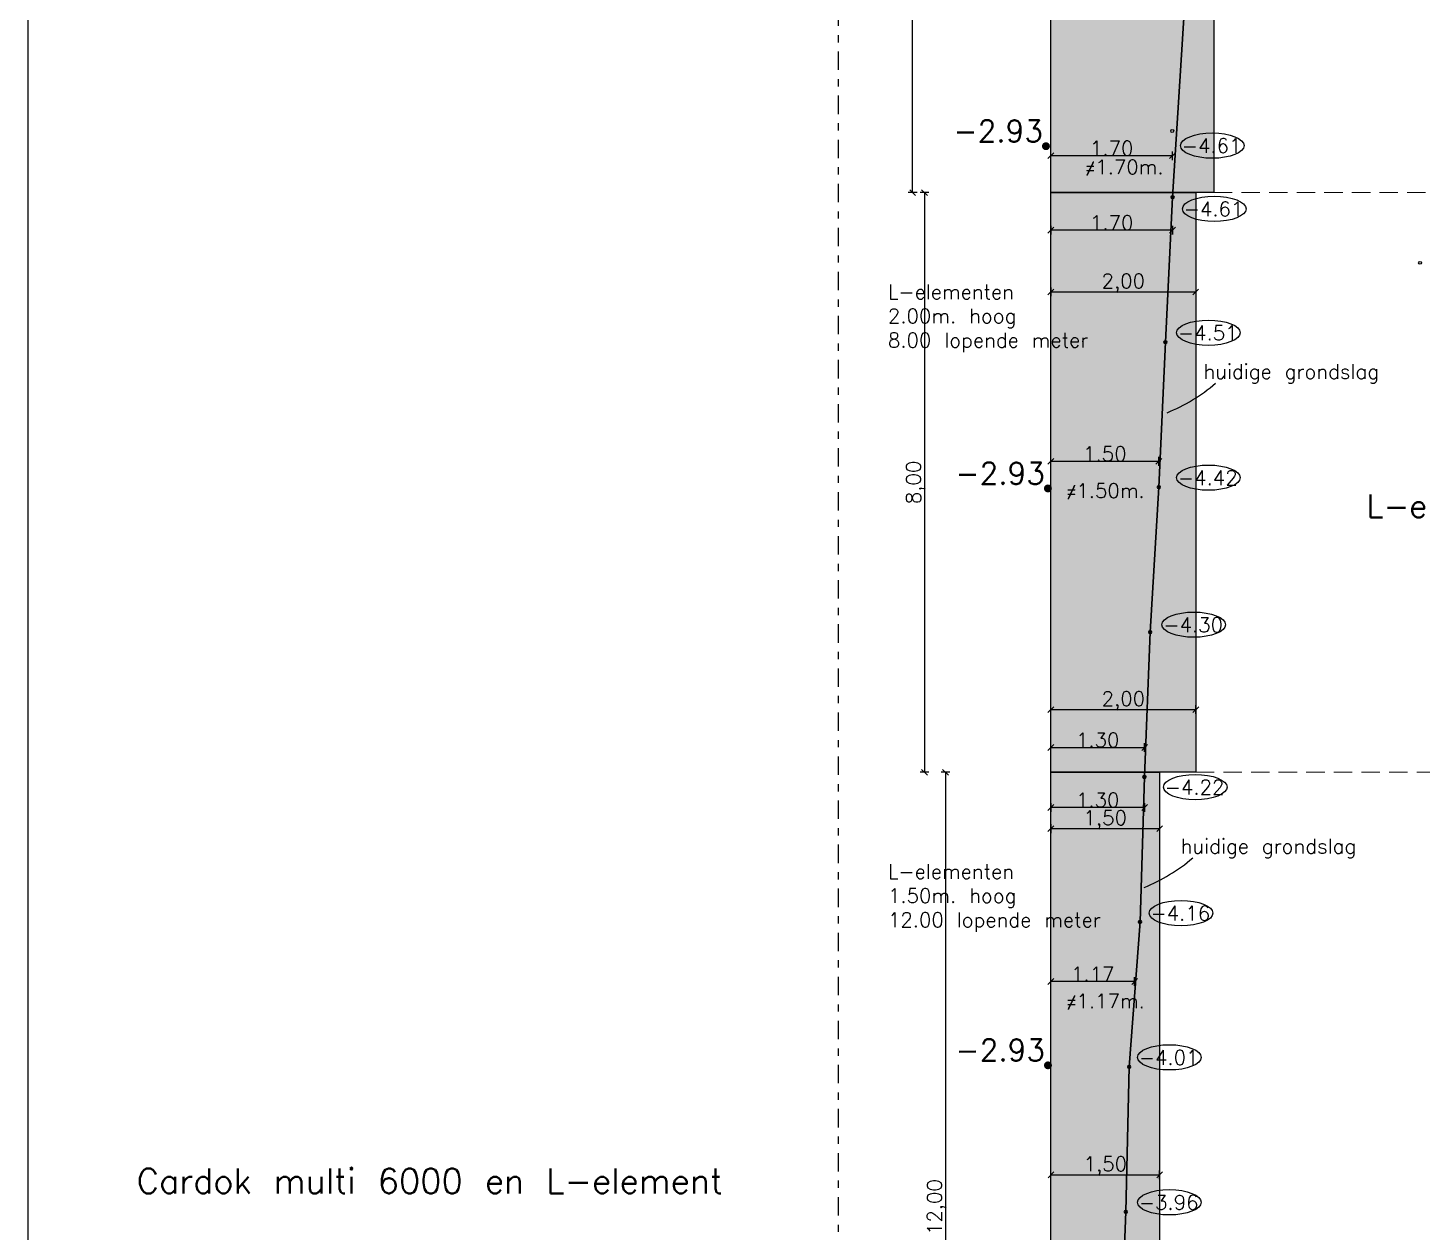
# Model space of a CAD drawing. Header units: millimetres. Extents: x 361 to 21231, y 184 to 1849.
# Drawn here: x 2467.59 to 2486.83, y 502.7 to 519.32 of the extents above; entities that cross this region are included whole.
import ezdxf

# ---------------------------------------------------------------- set-up
doc = ezdxf.new("R2010")
doc.units = ezdxf.units.MM
doc.header["$LTSCALE"] = 0.2
doc.linetypes.add('DASHDOT2', pattern=[12.7, 6.35, -3.175, 0, -3.175])
doc.linetypes.add('DASHED2', pattern=[9.525, 6.35, -3.175])
for name, color, linetype, lineweight in [('aslijnen', 10, 'DASHDOT2', 25), ('huis', 7, 'Continuous', 40), ('hulplijnen', 161, 'DASHED2', 18), ('L-elementen 4', 10, 'Continuous', 30), ('maten', 1, 'Continuous', 18), ('maten L-elementen', 191, 'Continuous', 18), ('talud', 160, 'Continuous', 18)]:
    doc.layers.add(name, color=color, linetype=linetype, lineweight=lineweight)
doc.layers.add('bestaande hoogtepunten', color=7, linetype='Continuous')
doc.layers.add('ontwerp', color=7, linetype='Continuous')
doc.layers.add('huidige grondslag', color=7, linetype='Continuous', lineweight=30, true_color=0x00adad)
doc.layers.add('L-elementen 5', color=7, linetype='Continuous', lineweight=35, true_color=0xffa64d)
doc.layers.add('trap inkleuren', color=7, linetype='Continuous', true_color=0xffffa3)
doc.layers.add('trappen inkleuren', color=7, linetype='Continuous', true_color=0xffedb8)
doc.styles.get("Standard").update_dxf_attribs({"font": 'txt.shx', "height": 0.2})
doc.dimstyles.new('maat aanduiding voor tuin', dxfattribs={"dimscale": 0.2, "dimtxt": 0.2, "dimasz": 0.4, "dimexe": 0.3, "dimexo": 0.3, "dimgap": 0.02, "dimtad": 1, "dimzin": 1, "dimtxsty": 'Standard', "dimblk": 'OBLIQUE', "dimcen": 0.2, "dimadec": 0, "dimazin": 3, "dimtfac": 1, "dimtix": 1, "dimtmove": 0, "dimatfit": 3, "dimldrblk": 'OBLIQUE', "dimfxl": 0.3, "dimfxlon": 1, "dimarcsym": 1})

# ---------------------------------------------------------------- blocks, each defined once
blk = doc.blocks.new('_Oblique')
at = {"color": 0, "linetype": 'ByBlock', "lineweight": -2}
blk.add_line((-0.5, -0.5), (0.5, 0.5), dxfattribs=at)
blk = doc.blocks.new('*D1865')
at = {"layer": 'Defpoints', "color": 0, "ltscale": 0.2, "transparency": 16777216}
for p in [(2481.707, 506.159), (2481.707, 505.98), (2482.862, 505.981)]:
    blk.add_point(p, dxfattribs=at)
at = {"layer": 'maten L-elementen', "color": 0, "lineweight": -2, "ltscale": 0.2, "transparency": 16777216}
for p, q in [((2481.707, 506.099), (2481.707, 506.219)), ((2482.862, 506.159), (2481.707, 506.159)), ((2482.862, 506.099), (2482.862, 506.219))]:
    blk.add_line(p, q, dxfattribs=at)
at = {"layer": 'maten L-elementen', "color": 0, "lineweight": -2, "ltscale": 0.2, "transparency": 16777216, "xscale": 0.08000000000000074, "yscale": 0.08000000000000074, "zscale": 0.08000000000000074, "rotation": 180}
blk.add_blockref('_Oblique', (2481.707, 506.159), dxfattribs=at)
at = {"layer": 'maten L-elementen', "color": 0, "lineweight": -2, "ltscale": 0.2, "transparency": 16777216, "xscale": 0.08000000000000074, "yscale": 0.08000000000000074, "zscale": 0.08000000000000074}
blk.add_blockref('_Oblique', (2482.862, 506.159), dxfattribs=at)
at = {"layer": 'maten L-elementen', "color": 0, "ltscale": 0.2, "transparency": 16777216, "insert": (2482.285, 506.263), "char_height": 0.2, "attachment_point": 5}
blk.add_mtext('1.17', dxfattribs=at)
blk = doc.blocks.new('*D1866')
at = {"layer": 'Defpoints', "color": 0, "ltscale": 0.2, "transparency": 16777216}
for p in [(2481.707, 509.046), (2480.253, 497.046), (2481.709, 497.046)]:
    blk.add_point(p, dxfattribs=at)
at = {"layer": 'maten L-elementen', "color": 0, "lineweight": -2, "ltscale": 0.2, "transparency": 16777216}
for p, q in [((2480.313, 509.046), (2480.193, 509.046)), ((2480.253, 509.046), (2480.253, 497.046)), ((2480.313, 497.046), (2480.193, 497.046))]:
    blk.add_line(p, q, dxfattribs=at)
at = {"layer": 'maten L-elementen', "color": 0, "lineweight": -2, "ltscale": 0.2, "transparency": 16777216, "xscale": 0.08000000000000074, "yscale": 0.08000000000000074, "zscale": 0.08000000000000074}
for p, rotation in [((2480.253, 509.046), 90), ((2480.253, 497.046), 270)]:
    blk.add_blockref('_Oblique', p, dxfattribs=dict(at, rotation=rotation))
at = {"layer": 'maten L-elementen', "color": 0, "ltscale": 0.2, "transparency": 16777216, "insert": (2480.132, 503.046), "char_height": 0.2, "attachment_point": 5, "rotation": 90}
blk.add_mtext('12,00', dxfattribs=at)
blk = doc.blocks.new('*D1726')
at = {"layer": 'Defpoints', "color": 0, "ltscale": 0.2, "transparency": 16777216}
for p in [(2481.707, 508.684), (2483.207, 508.684), (2483.207, 508.268)]:
    blk.add_point(p, dxfattribs=at)
at = {"layer": 'maten', "color": 0, "lineweight": -2, "ltscale": 0.2, "transparency": 16777216}
for p, q in [((2481.707, 508.328), (2481.707, 508.208)), ((2481.707, 508.268), (2483.207, 508.268)), ((2483.207, 508.328), (2483.207, 508.208))]:
    blk.add_line(p, q, dxfattribs=at)
at = {"layer": 'maten', "color": 0, "lineweight": -2, "ltscale": 0.2, "transparency": 16777216, "xscale": 0.08000000000000074, "yscale": 0.08000000000000074, "zscale": 0.08000000000000074, "rotation": 180}
blk.add_blockref('_Oblique', (2481.707, 508.268), dxfattribs=at)
at = {"layer": 'maten', "color": 0, "lineweight": -2, "ltscale": 0.2, "transparency": 16777216, "xscale": 0.08000000000000074, "yscale": 0.08000000000000074, "zscale": 0.08000000000000074}
blk.add_blockref('_Oblique', (2483.207, 508.268), dxfattribs=at)
at = {"layer": 'maten', "color": 0, "ltscale": 0.2, "transparency": 16777216, "insert": (2482.457, 508.388), "char_height": 0.2, "attachment_point": 5}
blk.add_mtext('1,50', dxfattribs=at)
blk = doc.blocks.new('*D1867')
at = {"layer": 'Defpoints', "color": 0, "ltscale": 0.2, "transparency": 16777216}
for p in [(2483.208, 503.491), (2481.708, 503.046), (2483.208, 503.046)]:
    blk.add_point(p, dxfattribs=at)
at = {"layer": 'maten', "color": 0, "lineweight": -2, "ltscale": 0.2, "transparency": 16777216}
for p, q in [((2481.708, 503.431), (2481.708, 503.551)), ((2481.708, 503.491), (2483.208, 503.491)), ((2483.208, 503.431), (2483.208, 503.551))]:
    blk.add_line(p, q, dxfattribs=at)
at = {"layer": 'maten', "color": 0, "lineweight": -2, "ltscale": 0.2, "transparency": 16777216, "xscale": 0.08000000000000074, "yscale": 0.08000000000000074, "zscale": 0.08000000000000074, "rotation": 180}
blk.add_blockref('_Oblique', (2481.708, 503.491), dxfattribs=at)
at = {"layer": 'maten', "color": 0, "lineweight": -2, "ltscale": 0.2, "transparency": 16777216, "xscale": 0.08000000000000074, "yscale": 0.08000000000000074, "zscale": 0.08000000000000074}
blk.add_blockref('_Oblique', (2483.208, 503.491), dxfattribs=at)
at = {"layer": 'maten', "color": 0, "ltscale": 0.2, "transparency": 16777216, "insert": (2482.458, 503.612), "char_height": 0.2, "attachment_point": 5}
blk.add_mtext('1,50', dxfattribs=at)
blk = doc.blocks.new('*D1869')
at = {"layer": 'Defpoints', "color": 0, "ltscale": 0.2, "transparency": 16777216}
for p in [(2481.706, 517.046), (2479.963, 509.046), (2481.707, 509.046)]:
    blk.add_point(p, dxfattribs=at)
at = {"layer": 'maten L-elementen', "color": 0, "lineweight": -2, "ltscale": 0.2, "transparency": 16777216}
for p, q in [((2480.023, 517.046), (2479.903, 517.046)), ((2479.963, 517.046), (2479.963, 509.046)), ((2480.023, 509.046), (2479.903, 509.046))]:
    blk.add_line(p, q, dxfattribs=at)
at = {"layer": 'maten L-elementen', "color": 0, "lineweight": -2, "ltscale": 0.2, "transparency": 16777216, "xscale": 0.08000000000000074, "yscale": 0.08000000000000074, "zscale": 0.08000000000000074}
for p, rotation in [((2479.963, 517.046), 90), ((2479.963, 509.046), 270)]:
    blk.add_blockref('_Oblique', p, dxfattribs=dict(at, rotation=rotation))
at = {"layer": 'maten L-elementen', "color": 0, "ltscale": 0.2, "transparency": 16777216, "insert": (2479.842, 513.046), "char_height": 0.2, "attachment_point": 5, "rotation": 90}
blk.add_mtext('8,00', dxfattribs=at)
blk = doc.blocks.new('*D1870')
at = {"layer": 'Defpoints', "color": 0, "ltscale": 0.2, "transparency": 16777216}
for p in [(2481.707, 513.337), (2481.707, 512.98), (2483.197, 512.981)]:
    blk.add_point(p, dxfattribs=at)
at = {"layer": 'maten L-elementen', "color": 0, "lineweight": -2, "ltscale": 0.2, "transparency": 16777216}
for p, q in [((2481.707, 513.277), (2481.707, 513.397)), ((2483.197, 513.337), (2481.707, 513.337)), ((2483.197, 513.277), (2483.197, 513.397))]:
    blk.add_line(p, q, dxfattribs=at)
at = {"layer": 'maten L-elementen', "color": 0, "lineweight": -2, "ltscale": 0.2, "transparency": 16777216, "xscale": 0.08000000000000074, "yscale": 0.08000000000000074, "zscale": 0.08000000000000074, "rotation": 180}
blk.add_blockref('_Oblique', (2481.707, 513.337), dxfattribs=at)
at = {"layer": 'maten L-elementen', "color": 0, "lineweight": -2, "ltscale": 0.2, "transparency": 16777216, "xscale": 0.08000000000000074, "yscale": 0.08000000000000074, "zscale": 0.08000000000000074}
blk.add_blockref('_Oblique', (2483.197, 513.337), dxfattribs=at)
at = {"layer": 'maten L-elementen', "color": 0, "ltscale": 0.2, "transparency": 16777216, "insert": (2482.452, 513.441), "char_height": 0.2, "attachment_point": 5}
blk.add_mtext('1.50', dxfattribs=at)
blk = doc.blocks.new('*D1871')
at = {"layer": 'Defpoints', "color": 0, "ltscale": 0.2, "transparency": 16777216}
for p in [(2481.706, 516.98), (2483.386, 516.981), (2481.706, 516.527)]:
    blk.add_point(p, dxfattribs=at)
at = {"layer": 'maten L-elementen', "color": 0, "lineweight": -2, "ltscale": 0.2, "transparency": 16777216}
for p, q in [((2481.706, 516.587), (2481.706, 516.467)), ((2483.386, 516.527), (2481.706, 516.527)), ((2483.386, 516.587), (2483.386, 516.467))]:
    blk.add_line(p, q, dxfattribs=at)
at = {"layer": 'maten L-elementen', "color": 0, "lineweight": -2, "ltscale": 0.2, "transparency": 16777216, "xscale": 0.08000000000000074, "yscale": 0.08000000000000074, "zscale": 0.08000000000000074, "rotation": 180}
blk.add_blockref('_Oblique', (2481.706, 516.527), dxfattribs=at)
at = {"layer": 'maten L-elementen', "color": 0, "lineweight": -2, "ltscale": 0.2, "transparency": 16777216, "xscale": 0.08000000000000074, "yscale": 0.08000000000000074, "zscale": 0.08000000000000074}
blk.add_blockref('_Oblique', (2483.386, 516.527), dxfattribs=at)
at = {"layer": 'maten L-elementen', "color": 0, "ltscale": 0.2, "transparency": 16777216, "insert": (2482.546, 516.631), "char_height": 0.2, "attachment_point": 5}
blk.add_mtext('1.70', dxfattribs=at)
blk = doc.blocks.new('*D1873')
at = {"layer": 'Defpoints', "color": 0, "ltscale": 0.2, "transparency": 16777216}
for p in [(2481.707, 509.046), (2483, 509.046), (2481.707, 508.56)]:
    blk.add_point(p, dxfattribs=at)
at = {"layer": 'maten L-elementen', "color": 0, "lineweight": -2, "ltscale": 0.2, "transparency": 16777216}
for p, q in [((2481.707, 508.62), (2481.707, 508.5)), ((2483, 508.56), (2481.707, 508.56)), ((2483, 508.62), (2483, 508.5))]:
    blk.add_line(p, q, dxfattribs=at)
at = {"layer": 'maten L-elementen', "color": 0, "lineweight": -2, "ltscale": 0.2, "transparency": 16777216, "xscale": 0.08000000000000074, "yscale": 0.08000000000000074, "zscale": 0.08000000000000074, "rotation": 180}
blk.add_blockref('_Oblique', (2481.707, 508.56), dxfattribs=at)
at = {"layer": 'maten L-elementen', "color": 0, "lineweight": -2, "ltscale": 0.2, "transparency": 16777216, "xscale": 0.08000000000000074, "yscale": 0.08000000000000074, "zscale": 0.08000000000000074}
blk.add_blockref('_Oblique', (2483, 508.56), dxfattribs=at)
at = {"layer": 'maten L-elementen', "color": 0, "ltscale": 0.2, "transparency": 16777216, "insert": (2482.353, 508.664), "char_height": 0.2, "attachment_point": 5}
blk.add_mtext('1.30', dxfattribs=at)
blk = doc.blocks.new('*D1876')
at = {"layer": 'Defpoints', "color": 0, "ltscale": 0.2, "transparency": 16777216}
for p in [(2483, 509.388), (2481.707, 509.046), (2483, 509.046)]:
    blk.add_point(p, dxfattribs=at)
at = {"layer": 'maten L-elementen', "color": 0, "lineweight": -2, "ltscale": 0.2, "transparency": 16777216}
for p, q in [((2481.707, 509.328), (2481.707, 509.448)), ((2483, 509.328), (2483, 509.448)), ((2481.707, 509.388), (2483, 509.388))]:
    blk.add_line(p, q, dxfattribs=at)
at = {"layer": 'maten L-elementen', "color": 0, "lineweight": -2, "ltscale": 0.2, "transparency": 16777216, "xscale": 0.08000000000000074, "yscale": 0.08000000000000074, "zscale": 0.08000000000000074, "rotation": 180}
blk.add_blockref('_Oblique', (2481.707, 509.388), dxfattribs=at)
at = {"layer": 'maten L-elementen', "color": 0, "lineweight": -2, "ltscale": 0.2, "transparency": 16777216, "xscale": 0.08000000000000074, "yscale": 0.08000000000000074, "zscale": 0.08000000000000074}
blk.add_blockref('_Oblique', (2483, 509.388), dxfattribs=at)
at = {"layer": 'maten L-elementen', "color": 0, "ltscale": 0.2, "transparency": 16777216, "insert": (2482.353, 509.492), "char_height": 0.2, "attachment_point": 5}
blk.add_mtext('1.30', dxfattribs=at)
blk = doc.blocks.new('*D1877')
at = {"layer": 'Defpoints', "color": 0, "ltscale": 0.2, "transparency": 16777216}
for p in [(2483.707, 509.911), (2481.707, 509.046), (2483.707, 509.046)]:
    blk.add_point(p, dxfattribs=at)
at = {"layer": 'maten', "color": 0, "lineweight": -2, "ltscale": 0.2, "transparency": 16777216}
for p, q in [((2481.707, 509.851), (2481.707, 509.971)), ((2481.707, 509.911), (2483.707, 509.911)), ((2483.707, 509.851), (2483.707, 509.971))]:
    blk.add_line(p, q, dxfattribs=at)
at = {"layer": 'maten', "color": 0, "lineweight": -2, "ltscale": 0.2, "transparency": 16777216, "xscale": 0.08000000000000074, "yscale": 0.08000000000000074, "zscale": 0.08000000000000074, "rotation": 180}
blk.add_blockref('_Oblique', (2481.707, 509.911), dxfattribs=at)
at = {"layer": 'maten', "color": 0, "lineweight": -2, "ltscale": 0.2, "transparency": 16777216, "xscale": 0.08000000000000074, "yscale": 0.08000000000000074, "zscale": 0.08000000000000074}
blk.add_blockref('_Oblique', (2483.707, 509.911), dxfattribs=at)
at = {"layer": 'maten', "color": 0, "ltscale": 0.2, "transparency": 16777216, "insert": (2482.707, 510.031), "char_height": 0.2, "attachment_point": 5}
blk.add_mtext('2,00', dxfattribs=at)
blk = doc.blocks.new('*D1730')
at = {"layer": 'Defpoints', "color": 0, "ltscale": 0.2, "transparency": 16777216}
for p in [(2481.706, 517.554), (2481.706, 517.046), (2483.386, 516.981)]:
    blk.add_point(p, dxfattribs=at)
at = {"layer": 'maten L-elementen', "color": 0, "lineweight": -2, "ltscale": 0.2, "transparency": 16777216}
for p, q in [((2481.706, 517.494), (2481.706, 517.614)), ((2483.386, 517.554), (2481.706, 517.554)), ((2483.386, 517.494), (2483.386, 517.614))]:
    blk.add_line(p, q, dxfattribs=at)
at = {"layer": 'maten L-elementen', "color": 0, "lineweight": -2, "ltscale": 0.2, "transparency": 16777216, "xscale": 0.08000000000000074, "yscale": 0.08000000000000074, "zscale": 0.08000000000000074, "rotation": 180}
blk.add_blockref('_Oblique', (2481.706, 517.554), dxfattribs=at)
at = {"layer": 'maten L-elementen', "color": 0, "lineweight": -2, "ltscale": 0.2, "transparency": 16777216, "xscale": 0.08000000000000074, "yscale": 0.08000000000000074, "zscale": 0.08000000000000074}
blk.add_blockref('_Oblique', (2483.386, 517.554), dxfattribs=at)
at = {"layer": 'maten L-elementen', "color": 0, "ltscale": 0.2, "transparency": 16777216, "insert": (2482.546, 517.658), "char_height": 0.2, "attachment_point": 5}
blk.add_mtext('1.70', dxfattribs=at)
blk = doc.blocks.new('*D1731')
at = {"layer": 'Defpoints', "color": 0, "ltscale": 0.2, "transparency": 16777216}
for p in [(2483.956, 519.632), (2481.706, 517.046), (2483.956, 517.046)]:
    blk.add_point(p, dxfattribs=at)
at = {"layer": 'maten', "color": 0, "lineweight": -2, "ltscale": 0.2, "transparency": 16777216}
for p, q in [((2481.706, 519.572), (2481.706, 519.692)), ((2481.706, 519.632), (2483.956, 519.632)), ((2483.956, 519.572), (2483.956, 519.692))]:
    blk.add_line(p, q, dxfattribs=at)
at = {"layer": 'maten', "color": 0, "lineweight": -2, "ltscale": 0.2, "transparency": 16777216, "xscale": 0.08000000000000074, "yscale": 0.08000000000000074, "zscale": 0.08000000000000074, "rotation": 180}
blk.add_blockref('_Oblique', (2481.706, 519.632), dxfattribs=at)
at = {"layer": 'maten', "color": 0, "lineweight": -2, "ltscale": 0.2, "transparency": 16777216, "xscale": 0.08000000000000074, "yscale": 0.08000000000000074, "zscale": 0.08000000000000074}
blk.add_blockref('_Oblique', (2483.956, 519.632), dxfattribs=at)
at = {"layer": 'maten', "color": 0, "ltscale": 0.2, "transparency": 16777216, "insert": (2482.703, 519.752), "char_height": 0.2, "attachment_point": 5}
blk.add_mtext('2,25', dxfattribs=at)
blk = doc.blocks.new('*D1733')
at = {"layer": 'Defpoints', "color": 0, "ltscale": 0.2, "transparency": 16777216}
for p in [(2479.8, 523.047), (2481.706, 523.047), (2481.706, 517.046)]:
    blk.add_point(p, dxfattribs=at)
at = {"layer": 'maten L-elementen', "color": 0, "lineweight": -2, "ltscale": 0.2, "transparency": 16777216}
for p, q in [((2479.86, 523.047), (2479.74, 523.047)), ((2479.8, 517.046), (2479.8, 523.047)), ((2479.86, 517.046), (2479.74, 517.046))]:
    blk.add_line(p, q, dxfattribs=at)
at = {"layer": 'maten L-elementen', "color": 0, "lineweight": -2, "ltscale": 0.2, "transparency": 16777216, "xscale": 0.08000000000000074, "yscale": 0.08000000000000074, "zscale": 0.08000000000000074}
for p, rotation in [((2479.8, 523.047), 90), ((2479.8, 517.046), 270)]:
    blk.add_blockref('_Oblique', p, dxfattribs=dict(at, rotation=rotation))
at = {"layer": 'maten L-elementen', "color": 0, "ltscale": 0.2, "transparency": 16777216, "insert": (2479.679, 520.046), "char_height": 0.2, "attachment_point": 5, "rotation": 90}
blk.add_mtext('6,00', dxfattribs=at)
blk = doc.blocks.new('*D1759')
at = {"layer": 'Defpoints', "color": 0, "ltscale": 0.2, "transparency": 16777216}
for p in [(2481.706, 517.046), (2483.706, 517.046), (2483.706, 515.675)]:
    blk.add_point(p, dxfattribs=at)
at = {"layer": 'maten', "color": 0, "lineweight": -2, "ltscale": 0.2, "transparency": 16777216}
for p, q in [((2481.706, 515.735), (2481.706, 515.615)), ((2481.706, 515.675), (2483.706, 515.675)), ((2483.706, 515.735), (2483.706, 515.615))]:
    blk.add_line(p, q, dxfattribs=at)
at = {"layer": 'maten', "color": 0, "lineweight": -2, "ltscale": 0.2, "transparency": 16777216, "xscale": 0.08000000000000074, "yscale": 0.08000000000000074, "zscale": 0.08000000000000074, "rotation": 180}
blk.add_blockref('_Oblique', (2481.706, 515.675), dxfattribs=at)
at = {"layer": 'maten', "color": 0, "lineweight": -2, "ltscale": 0.2, "transparency": 16777216, "xscale": 0.08000000000000074, "yscale": 0.08000000000000074, "zscale": 0.08000000000000074}
blk.add_blockref('_Oblique', (2483.706, 515.675), dxfattribs=at)
at = {"layer": 'maten', "color": 0, "ltscale": 0.2, "transparency": 16777216, "insert": (2482.706, 515.796), "char_height": 0.2, "attachment_point": 5}
blk.add_mtext('2,00', dxfattribs=at)

msp = doc.modelspace()

# ---------------------------------------------------------------- hatches: boundary and pattern name
at = {"layer": 'L-elementen 4', "ltscale": 0.2}
h = msp.add_hatch(color=256, dxfattribs=at)
h.dxf.hatch_style = 1
edge = h.paths.add_edge_path()
edge.add_arc((2481.639, 517.686), 0.055, 0.0061, 360.0061)
h = msp.add_hatch(color=256, dxfattribs=at)
h.dxf.hatch_style = 1
edge = h.paths.add_edge_path()
edge.add_arc((2481.666, 512.963), 0.055, 0.0061, 360.0061)
h = msp.add_hatch(color=256, dxfattribs=at)
h.dxf.hatch_style = 1
edge = h.paths.add_edge_path()
edge.add_arc((2481.667, 505.002), 0.055, 0.0061, 360.0061)
at = {"layer": 'L-elementen 5', "ltscale": 0.2}
h = msp.add_hatch(color=256, dxfattribs=at)
h.dxf.hatch_style = 1
h.paths.add_polyline_path([(2481.706, 523.047), (2483.956, 523.047), (2483.956, 517.046), (2481.706, 517.046)])
at = {"layer": 'trap inkleuren', "ltscale": 0.2}
h = msp.add_hatch(color=256, dxfattribs=at)
h.dxf.hatch_style = 1
h.paths.add_polyline_path([(2481.706, 517.046), (2483.706, 517.046), (2483.707, 509.046), (2481.707, 509.046)])
at = {"layer": 'trappen inkleuren', "ltscale": 0.2}
h = msp.add_hatch(color=256, dxfattribs=at)
h.dxf.hatch_style = 1
h.paths.add_polyline_path([(2481.707, 509.046), (2483.207, 509.046), (2483.208, 497.046), (2481.708, 497.046)])

# ---------------------------------------------------------------- linework, layer by layer
at = {"layer": 'aslijnen', "ltscale": 0.2}
msp.add_line((2478.788, 410.514), (2478.775, 529.372), dxfattribs=at)
at = {"layer": 'bestaande hoogtepunten', "ltscale": 0.2}
for centre in [(2483.382, 517.896), (2486.801, 516.076)]:
    msp.add_circle(centre, 0.02, dxfattribs=at)
at = {"layer": 'bestaande hoogtepunten'}
for centre in [(2483.934, 517.694), (2483.961, 516.821), (2483.881, 515.112), (2483.881, 513.112), (2483.679, 511.083), (2483.699, 508.842), (2483.503, 507.103), (2483.342, 505.112), (2483.342, 503.112)]:
    msp.add_ellipse(centre, major_axis=(-0.439, 0), ratio=0.39726, dxfattribs=at)
at = {"layer": 'huidige grondslag', "ltscale": 0.2}
for p, q in [((2483.96, 525.998), (2483.386, 516.981)), ((2483.386, 516.981), (2483.287, 514.981)), ((2483.287, 514.981), (2483.197, 512.981)), ((2483.197, 512.981), (2483.077, 510.981)), ((2483.077, 510.981), (2482.997, 508.981)), ((2482.997, 508.981), (2482.937, 506.981)), ((2482.937, 506.981), (2482.788, 504.981)), ((2482.788, 504.981), (2482.741, 502.981)), ((2482.741, 502.981), (2482.668, 500.981))]:
    msp.add_line(p, q, dxfattribs=at)
for centre in [(2483.386, 516.981), (2483.287, 514.981), (2483.197, 512.981), (2483.077, 510.981), (2482.997, 508.981), (2482.937, 506.981), (2482.788, 504.981), (2482.741, 502.981)]:
    msp.add_circle(centre, 0.02, dxfattribs=at)
at = {"layer": 'huidige grondslag', "lineweight": 25, "ltscale": 0.2}
for centre in [(2482.404, 516.26), (2482.088, 509.709)]:
    msp.add_arc(centre, 2.427, 291.9234, 310.4982, dxfattribs=at)
at = {"layer": 'huis', "lineweight": 25, "ltscale": 0.2}
msp.add_lwpolyline([(2557.718, 558.188), (2467.592, 558.188), (2467.592, 408.613), (2557.718, 408.613)], close=True, dxfattribs=at)
at = {"layer": 'hulplijnen', "ltscale": 0.2}
for p, q in [((2483.956, 517.046), (2490.94, 517.047)), ((2483.707, 509.046), (2490.94, 509.047))]:
    msp.add_line(p, q, dxfattribs=at)
at = {"layer": 'ontwerp', "ltscale": 0.2}
for p, q in [((2481.706, 517.046), (2481.706, 522.047)), ((2483.956, 522.047), (2483.956, 517.046)), ((2483.956, 517.046), (2481.706, 517.046))]:
    msp.add_line(p, q, dxfattribs=at)
for points in [[(2481.706, 525.297), (2483.956, 525.297), (2483.956, 517.046), (2481.706, 517.046)], [(2481.706, 517.046), (2483.706, 517.046), (2483.707, 509.046), (2481.707, 509.046)], [(2481.707, 509.046), (2483.207, 509.046), (2483.208, 497.046), (2481.708, 497.046)]]:
    msp.add_lwpolyline(points, close=True, dxfattribs=at)

# ---------------------------------------------------------------- texts
at = {"layer": 'bestaande hoogtepunten', "char_height": 0.2, "width": 0.69801, "attachment_point": 1, "rotation": 0.0061}
for s, insert in [('-4.61', (2483.514, 517.793)), ('-4.61', (2483.54, 516.92)), ('-4.51', (2483.461, 515.21)), ('-4.42', (2483.461, 513.21)), ('-4.30', (2483.259, 511.181)), ('-4.22', (2483.278, 508.94)), ('-4.16', (2483.083, 507.201)), ('-4.01', (2482.922, 505.21)), ('-3.96', (2482.922, 503.21))]:
    msp.add_mtext(s, dxfattribs=dict(at, insert=insert))
at = {"layer": 'huidige grondslag', "ltscale": 0.2, "char_height": 0.2, "attachment_point": 1}
for insert in [(2483.811, 514.677), (2483.496, 508.126)]:
    msp.add_mtext_dynamic_manual_height_columns('huidige grondslag', width=3.06494, gutter_width=1, heights=[0], dxfattribs=dict(at, insert=insert))
at = {"layer": 'L-elementen 4', "ltscale": 0.2, "attachment_point": 1, "rotation": 0.0061}
for s, width, gutter_width, insert, char_height in [('-2.93', 3.39192, 1.5, (2480.363, 518.045), 0.3), ('-2.93', 3.39192, 1.5, (2480.39, 513.322), 0.3), ('L-elementen', 4.04317, 1.6, (2486.063, 512.88), 0.32), ('-2.93', 3.39192, 1.5, (2480.391, 505.362), 0.3)]:
    msp.add_mtext_dynamic_manual_height_columns(s, width=width, gutter_width=gutter_width, heights=[0], dxfattribs=dict(at, insert=insert, char_height=char_height))
at = {"layer": 'ontwerp', "lineweight": 30, "ltscale": 0.2, "char_height": 0.2, "attachment_point": 1, "rotation": 0.0061}
for s, insert in [('L-elementen\\P2.00m. hoog\\P8.00 lopende meter', (2479.458, 515.776)), ('L-elementen\\P1.50m. hoog\\P12.00 lopende meter', (2479.459, 507.776))]:
    msp.add_mtext_dynamic_manual_height_columns(s, width=3.55112, gutter_width=1, heights=[0], dxfattribs=dict(at, insert=insert))
at = {"layer": 'ontwerp', "ltscale": 0.2, "insert": (2469.095, 503.577), "char_height": 0.34229, "attachment_point": 1}
msp.add_mtext_dynamic_manual_height_columns('Cardok multi 6000 en L-element', width=9.55555, gutter_width=1, heights=[0], dxfattribs=at)
at = {"layer": 'talud', "ltscale": 0.2, "char_height": 0.2, "attachment_point": 1, "rotation": 0.0061}
for s, insert in [('{\\fISOCPEUR|b0|i0|c0|p34;≠}1.70m.', (2482.183, 517.5)), ('{\\fISOCPEUR|b0|i0|c0|p34;≠}1.50m.', (2481.923, 513.033)), ('{\\fISOCPEUR|b0|i0|c0|p34;≠}1.17m.', (2481.924, 505.99))]:
    msp.add_mtext_dynamic_manual_height_columns(s, width=1.26472, gutter_width=1, heights=[0], dxfattribs=dict(at, insert=insert))

# ---------------------------------------------------------------- dimensions: what is measured, and where the dimension line sits
at = {"layer": 'maten', "ltscale": 0.2}
dim = msp.add_linear_dim(base=(2483.956, 519.632), p1=(2481.706, 517.046), p2=(2483.956, 517.046), dimstyle='maat aanduiding voor tuin', dxfattribs=at)
dim.commit()
dim.dimension.update_dxf_attribs({"geometry": '*D1731', "text_midpoint": (2482.703, 519.632), "dimtype": 160})
for base, p1, p2, picture, middle in [((2483.706, 515.675), (2481.706, 517.046), (2483.706, 517.046), '*D1759', (2482.706, 515.796)), ((2483.707, 509.911), (2481.707, 509.046), (2483.707, 509.046), '*D1877', (2482.707, 510.031)), ((2483.207, 508.268), (2481.707, 508.684), (2483.207, 508.684), '*D1726', (2482.457, 508.388)), ((2483.208, 503.491), (2481.708, 503.046), (2483.208, 503.046), '*D1867', (2482.458, 503.612))]:
    dim = msp.add_linear_dim(base=base, p1=p1, p2=p2, dimstyle='maat aanduiding voor tuin', dxfattribs=at)
    dim.commit()
    dim.dimension.update_dxf_attribs({"geometry": picture, "text_midpoint": middle})
at = {"layer": 'maten L-elementen', "ltscale": 0.2}
for base, p1, p2, picture, middle in [((2479.8, 523.047), (2481.706, 517.046), (2481.706, 523.047), '*D1733', (2479.679, 520.046)), ((2479.963, 509.046), (2481.706, 517.046), (2481.707, 509.046), '*D1869', (2479.842, 513.046)), ((2480.253, 497.046), (2481.707, 509.046), (2481.709, 497.046), '*D1866', (2480.132, 503.046))]:
    dim = msp.add_linear_dim(base=base, p1=p1, p2=p2, angle=90, dimstyle='maat aanduiding voor tuin', dxfattribs=at)
    dim.commit()
    dim.dimension.update_dxf_attribs({"geometry": picture, "text_midpoint": middle})
for base, p1, p2, text, picture, middle in [((2481.706, 517.554), (2483.386, 516.981), (2481.706, 517.046), '1.70', '*D1730', (2482.546, 517.658)), ((2481.706, 516.527), (2483.386, 516.981), (2481.706, 516.98), '1.70', '*D1871', (2482.546, 516.631)), ((2481.707, 513.337), (2483.197, 512.981), (2481.707, 512.98), '1.50', '*D1870', (2482.452, 513.441)), ((2483, 509.388), (2481.707, 509.046), (2483, 509.046), '1.30', '*D1876', (2482.353, 509.492)), ((2481.707, 508.56), (2483, 509.046), (2481.707, 509.046), '1.30', '*D1873', (2482.353, 508.664)), ((2481.707, 506.159), (2482.862, 505.981), (2481.707, 505.98), '1.17', '*D1865', (2482.285, 506.263))]:
    dim = msp.add_linear_dim(base=base, p1=p1, p2=p2, text=text, dimstyle='maat aanduiding voor tuin', dxfattribs=at)
    dim.commit()
    dim.dimension.update_dxf_attribs({"geometry": picture, "text_midpoint": middle})

doc.saveas('drawing.dxf')
